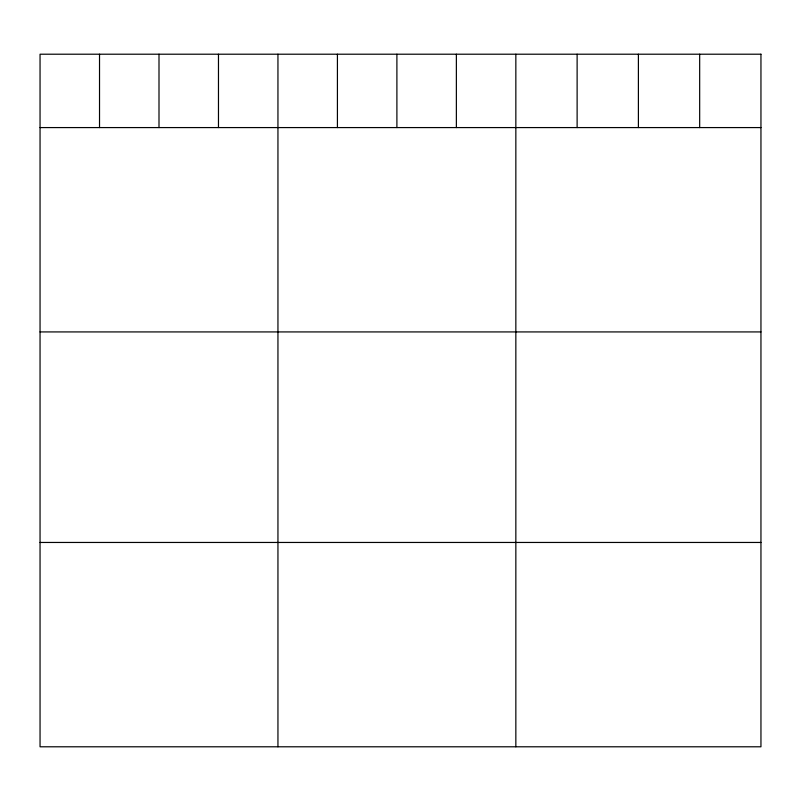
<?xml version="1.0" encoding="UTF-8"?>
<svg xmlns="http://www.w3.org/2000/svg" width="801" height="801" viewBox="0 0 801 801"><rect width="100%" height="100%" fill="white"/><g stroke="black" fill="none" stroke-linecap="round" stroke-linejoin="round"><path stroke-width="1.2" d="M40.05 127.579L760.95 127.579M40.05 331.924L760.95 331.924M40.05 542.457L760.95 542.457M699.673 54.208L699.673 127.579M638.397 54.208L638.397 127.579M577.12 54.208L577.12 127.579M515.844 54.208L515.844 746.792M456.37 54.208L456.37 127.579M396.895 54.208L396.895 127.579M337.421 54.208L337.421 127.579M277.947 54.208L277.947 746.792M218.473 54.208L218.473 127.579M158.999 54.208L158.999 127.579M99.524 54.208L99.524 127.579M760.95 54.208L40.05 54.208L40.05 746.792L760.95 746.792L760.95 54.208"/></g></svg>
